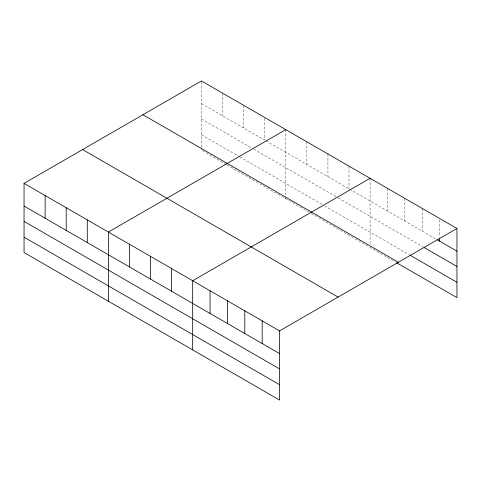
<?xml version="1.0" encoding="UTF-8"?>
<svg xmlns="http://www.w3.org/2000/svg" width="481" height="481" viewBox="0 0 481 481"><rect width="100%" height="100%" fill="white"/><g stroke="black" fill="none" stroke-linecap="round" stroke-linejoin="round"><path stroke-width="0.36" stroke-dasharray="2.4 1.8" d="M201.455 147.192L201.455 80.958M201.455 103.637L264.688 140.145L264.688 117.466M265.969 140.885L436.357 239.255M201.455 118.975L251.274 147.739M253.83 149.212L337.506 197.523M338.143 197.889L423.49 247.162M201.455 134.776L239.141 156.529M239.778 156.902L322.18 204.473M324.729 205.946L409.331 254.792M226.365 164.49L201.455 150.108L201.455 147.92M227.008 164.863L308.766 212.061M311.321 213.54L386.814 257.125M387.458 257.497L395.178 261.953M439.574 219.895L439.574 236.724M422.204 208.405L422.204 231.084M404.828 198.376L404.828 221.056M387.458 188.342L387.458 211.021M370.081 178.313L370.081 244.546M349.002 166.143L349.002 188.823M327.928 153.974L327.928 176.653M306.848 141.805L306.848 164.484M285.768 129.636L285.768 195.869M285.768 196.597L285.768 198.785M243.614 105.297L243.614 127.976M222.535 93.128L222.535 115.807"/><path stroke-width="0.72" d="M24.05 183.381L279.545 330.892L279.545 400.042L24.05 252.537L24.05 183.381L201.455 80.958L456.95 228.463L456.95 297.619L396.464 262.698M285.768 129.636L108.363 232.058L108.363 301.214M370.081 178.313L192.677 280.736L192.677 349.891M279.545 330.892L456.95 228.463M437.001 239.628L456.95 251.142M424.134 247.535L456.95 266.48M409.974 255.164L456.95 282.281M142.911 114.755L398.406 262.265M82.594 149.579L338.089 297.09M24.05 206.06L279.545 353.571M24.05 221.398L279.545 368.903M24.05 237.199L279.545 384.704M439.574 238.185L439.574 241.113M262.169 320.857L262.169 343.536M244.799 310.828L244.799 333.507M227.423 300.799L227.423 323.479M210.047 290.764L210.047 313.45M171.597 268.566L171.597 291.245M150.517 256.397L150.517 279.076M129.443 244.228L129.443 266.907M87.283 219.889L87.283 242.568M66.204 207.72L66.204 230.399M45.13 195.551L45.13 218.23"/></g></svg>
